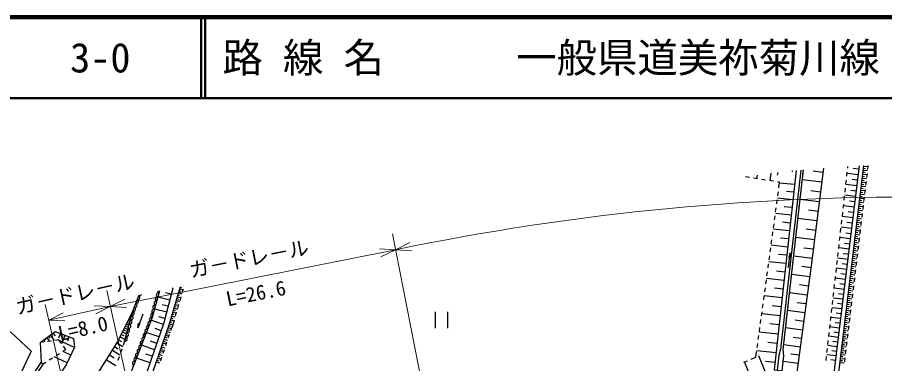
# Model space of a CAD drawing. Units: millimetres, scale not verified. Extents: x 40000 to 680000, y 20000 to 380000.
# Drawn here: x 154998 to 262328, y 337072 to 380000 of the extents above; entities that cross this region are included whole.
import ezdxf
from ezdxf.enums import TextEntityAlignment as Align

# ---------------------------------------------------------------- set-up
doc = ezdxf.new("R2010")
doc.units = ezdxf.units.MM
doc.header["$LTSCALE"] = 1000
for name, color, linetype, lineweight in [('S-BGD', 7, 'Continuous', 25), ('S-STR-HTXT', 7, 'Continuous', 13), ('S-TTL', 2, 'Continuous', 140), ('S-TTL-LINE', 7, 'Continuous', 50)]:
    doc.layers.add(name, color=color, linetype=linetype, lineweight=lineweight)
doc.layers.add('S-TTL-TXT', color=7, linetype='Continuous')
doc.styles.add('@ＭＳ ゴシック', font='')
doc.styles.add('ＭＳ ゴシック', font='')
doc.styles.get('@ＭＳ ゴシック').set_extended_font_data('@MS Gothic')
doc.styles.get('ＭＳ ゴシック').set_extended_font_data('MS Gothic')

msp = doc.modelspace()

# ---------------------------------------------------------------- linework, layer by layer
at = {"layer": 'S-BGD'}
for p, q in [((248259, 360668), (248107, 359749)), ((249102, 360770), (249045, 360421)), ((250841, 360951), (250948, 360934)), ((250948, 360934), (250965, 360964)), ((252208, 360497), (252263, 360994)), ((254697, 360771), (253477, 360924)), ((259189, 361596), (255618, 332591)), ((257653, 360307), (257709, 360804)), ((259053, 360492), (257693, 360660)), ((257765, 361301), (257791, 361528)), ((259138, 361179), (258451, 361264)), ((259665, 360814), (259913, 360784)), ((259695, 361062), (260191, 361002)), ((259725, 361310), (259973, 361281)), ((259755, 361559), (260251, 361499)), ((260147, 360632), (260087, 360135)), ((260266, 361625), (260206, 361128)), ((245590, 360149), (245096, 360227)), ((246577, 359992), (246084, 360070)), ((246561, 360456), (246486, 360006)), ((247565, 359835), (247071, 359914)), ((248553, 359679), (248059, 359757)), ((249335, 359555), (249047, 359601)), ((249243, 358878), (249335, 359555)), ((252096, 359504), (252152, 360001)), ((254544, 359551), (252135, 359853)), ((257541, 359314), (257597, 359810)), ((258969, 359812), (258289, 359896)), ((259516, 359573), (260012, 359513)), ((259546, 359821), (259794, 359791)), ((259575, 360069), (260072, 360010)), ((259605, 360318), (259853, 360288)), ((259635, 360566), (260132, 360506)), ((260027, 359639), (259968, 359142)), ((251167, 359260), (249319, 359462)), ((251985, 358510), (252040, 359007)), ((254393, 358346), (253188, 358498)), ((257429, 358320), (257485, 358817)), ((258886, 359132), (257540, 359298)), ((258803, 358459), (258130, 358542)), ((259396, 358580), (259893, 358520)), ((259426, 358828), (259674, 358798)), ((259456, 359076), (259952, 359017)), ((259486, 359325), (259734, 359295)), ((259908, 358646), (259848, 358150)), ((250961, 357368), (249067, 357574)), ((249109, 357887), (249176, 358382)), ((251064, 358313), (250163, 358411)), ((254242, 357142), (251864, 357440)), ((251873, 357516), (251929, 358013)), ((257317, 357326), (257373, 357823)), ((258720, 357786), (257388, 357950)), ((259277, 357587), (259773, 357528)), ((259307, 357835), (259555, 357806)), ((259337, 358084), (259833, 358024)), ((259367, 358332), (259615, 358302)), ((259789, 357653), (259729, 357157)), ((248840, 355905), (248907, 356400)), ((248975, 356896), (249042, 357391)), ((250858, 356421), (249911, 356524)), ((251761, 356522), (251817, 357019)), ((257205, 356332), (257261, 356829)), ((258556, 356454), (257237, 356616)), ((258638, 357120), (257972, 357202)), ((259128, 356346), (259376, 356316)), ((259158, 356594), (259654, 356535)), ((259187, 356843), (259436, 356813)), ((259217, 357091), (259714, 357031)), ((259247, 357339), (259495, 357309)), ((259669, 356660), (259609, 356164)), ((248706, 354914), (248773, 355409)), ((250755, 355473), (248810, 355685)), ((251650, 355529), (251706, 356026)), ((254092, 355954), (252904, 356103)), ((258393, 355135), (257088, 355296)), ((257093, 355339), (257149, 355836)), ((258475, 355795), (257815, 355876)), ((259008, 355353), (259257, 355323)), ((259038, 355602), (259535, 355542)), ((259068, 355850), (259316, 355820)), ((259098, 356098), (259594, 356038)), ((259550, 355667), (259490, 355171)), ((248571, 353923), (248638, 354419)), ((250649, 354501), (249677, 354607)), ((251538, 354535), (251594, 355032)), ((253943, 354765), (251597, 355059)), ((256981, 354345), (257037, 354842)), ((258313, 354483), (257660, 354563)), ((258889, 354360), (259137, 354331)), ((258919, 354609), (259415, 354549)), ((258949, 354857), (259197, 354827)), ((258979, 355105), (259475, 355045)), ((259430, 354675), (259371, 354178)), ((248437, 352932), (248504, 353428)), ((250543, 353529), (248547, 353746)), ((251427, 353541), (251482, 354038)), ((253796, 353592), (252623, 353739)), ((256869, 353351), (256925, 353848)), ((258233, 353830), (256941, 353989)), ((258153, 353184), (257507, 353264)), ((258740, 353119), (259236, 353060)), ((258770, 353368), (259018, 353338)), ((258799, 353616), (259296, 353556)), ((258829, 353864), (259078, 353834)), ((258859, 354112), (259356, 354053)), ((259311, 353682), (259251, 353185)), ((248302, 351941), (248369, 352437)), ((250434, 352531), (249436, 352640)), ((251204, 351554), (251259, 352051)), ((251315, 352547), (251371, 353044)), ((253649, 352419), (251333, 352709)), ((256757, 352358), (256813, 352854)), ((258074, 352538), (256795, 352696)), ((258620, 352127), (259117, 352067)), ((258650, 352375), (258898, 352345)), ((258680, 352623), (259176, 352563)), ((258710, 352871), (258958, 352841)), ((259192, 352689), (259132, 352192)), ((248168, 350950), (248235, 351446)), ((250325, 351533), (248277, 351756)), ((251092, 350560), (251148, 351057)), ((253504, 351261), (252346, 351406)), ((256645, 351364), (256701, 351861)), ((257916, 351259), (256651, 351415)), ((257995, 351899), (257356, 351977)), ((258501, 351134), (258997, 351074)), ((258531, 351382), (258779, 351352)), ((258561, 351630), (259057, 351570)), ((258591, 351878), (258839, 351848)), ((259072, 351696), (259013, 351200)), ((248033, 349959), (248100, 350455)), ((250214, 350509), (249190, 350621)), ((250419, 348989), (250621, 350802)), ((250621, 350802), (250462, 350235)), ((250652, 350213), (250462, 350235)), ((250621, 350802), (250476, 350233)), ((250621, 350802), (250490, 350231)), ((250621, 350802), (250503, 350230)), ((250621, 350802), (250515, 350229)), ((250621, 350802), (250532, 350227)), ((250621, 350802), (250549, 350225)), ((250621, 350802), (250573, 350222)), ((250621, 350802), (250584, 350221)), ((250621, 350802), (250597, 350219)), ((250621, 350802), (250610, 350218)), ((250621, 350802), (250619, 350217)), ((250621, 350802), (250652, 350213)), ((250621, 350802), (250643, 350214)), ((250621, 350802), (250631, 350216)), ((250980, 349566), (251036, 350063)), ((253358, 350103), (251073, 350390)), ((257760, 349994), (256508, 350148)), ((256533, 350370), (256589, 350867)), ((257838, 350627), (257206, 350705)), ((258382, 350141), (258878, 350081)), ((258411, 350389), (258660, 350359)), ((258441, 350637), (258938, 350578)), ((258471, 350885), (258719, 350856)), ((258953, 350703), (258893, 350207)), ((247899, 348969), (247966, 349464)), ((250102, 349485), (248000, 349714)), ((250869, 348572), (250925, 349069)), ((253213, 348961), (252071, 349114)), ((256309, 348383), (256365, 348880)), ((257606, 348741), (256366, 348894)), ((256421, 349377), (256477, 349873)), ((257683, 349368), (257057, 349445)), ((258232, 348900), (258481, 348870)), ((258262, 349148), (258759, 349088)), ((258292, 349396), (258540, 349366)), ((258322, 349644), (258818, 349585)), ((258352, 349893), (258600, 349863)), ((258833, 349710), (258774, 349214)), ((247764, 347978), (247831, 348473)), ((249988, 348433), (248936, 348548)), ((250757, 347579), (250813, 348076)), ((253060, 347819), (250818, 348120)), ((256197, 347389), (256253, 347886)), ((257530, 348121), (256910, 348198)), ((258113, 347907), (258361, 347877)), ((258143, 348155), (258639, 348095)), ((258173, 348403), (258421, 348374)), ((258203, 348652), (258699, 348592)), ((258714, 348717), (258654, 348221)), ((175606, 346708), (175621, 346704)), ((247630, 346987), (247697, 347482)), ((249873, 347382), (247715, 347617)), ((250646, 346585), (250701, 347082)), ((252909, 346699), (251788, 346849)), ((256085, 346395), (256141, 346892)), ((257454, 347501), (256226, 347652)), ((257378, 346888), (256764, 346963)), ((257994, 346914), (258242, 346884)), ((258023, 347162), (258520, 347103)), ((258053, 347411), (258302, 347381)), ((258083, 347659), (258580, 347599)), ((258475, 346732), (258416, 346235)), ((258595, 347725), (258535, 347228)), ((172527, 345898), (172585, 346108)), ((174060, 345675), (173322, 345866)), ((174251, 346413), (174194, 346428)), ((174887, 345616), (175079, 345560)), ((174957, 345856), (175341, 345744)), ((175027, 346096), (175219, 346040)), ((175097, 346336), (175481, 346224)), ((175167, 346576), (175359, 346520)), ((175509, 346319), (175369, 345839)), ((247495, 345996), (247562, 346491)), ((249756, 346303), (248677, 346421)), ((250534, 345591), (250590, 346088)), ((252759, 345578), (250566, 345872)), ((255973, 345402), (256029, 345899)), ((257302, 346274), (256088, 346424)), ((257228, 345667), (256620, 345742)), ((257844, 345673), (258341, 345613)), ((257874, 345921), (258122, 345891)), ((257904, 346169), (258400, 346110)), ((257934, 346418), (258182, 346388)), ((257964, 346666), (258460, 346606)), ((258356, 345739), (258296, 345243)), ((172260, 344934), (172393, 345416)), ((173869, 344938), (172369, 345326)), ((174607, 344656), (174799, 344600)), ((174677, 344896), (175061, 344784)), ((174747, 345136), (174939, 345080)), ((174817, 345376), (175201, 345264)), ((175229, 345359), (175089, 344879)), ((247361, 345005), (247428, 345500)), ((249638, 345224), (247423, 345465)), ((250423, 344597), (250478, 345094)), ((252612, 344481), (251515, 344628)), ((255860, 344408), (255917, 344905)), ((257153, 345060), (255951, 345208)), ((257079, 344458), (256478, 344532)), ((257725, 344680), (258221, 344620)), ((257755, 344928), (258003, 344899)), ((257785, 345177), (258281, 345117)), ((257815, 345425), (258063, 345395)), ((258237, 344746), (258177, 344250)), ((169288, 343588), (169109, 342927)), ((171669, 342804), (171859, 343488)), ((173480, 343437), (171954, 343832)), ((171993, 343970), (172126, 344452)), ((173675, 344187), (172924, 344382)), ((174257, 343456), (174641, 343344)), ((174327, 343696), (174519, 343640)), ((174397, 343936), (174781, 343824)), ((174467, 344176), (174659, 344120)), ((174537, 344416), (174921, 344304)), ((174949, 344399), (174809, 343919)), ((206722, 343482), (206722, 341482)), ((208222, 343482), (208222, 341482)), ((247092, 343023), (247159, 343518)), ((247226, 344014), (247293, 344509)), ((249517, 344117), (248410, 344237)), ((250311, 343604), (250367, 344100)), ((252465, 343385), (250319, 343673)), ((255748, 343414), (255804, 343911)), ((257005, 343857), (255815, 344004)), ((257606, 343687), (258102, 343628)), ((257635, 343936), (257884, 343906)), ((257665, 344184), (258162, 344124)), ((257695, 344432), (257943, 344402)), ((258117, 343753), (258057, 343257)), ((168710, 342414), (168939, 342301)), ((168820, 342638), (168935, 342582)), ((168978, 342444), (168847, 341962)), ((168931, 342862), (169072, 342793)), ((169041, 343087), (169112, 343052)), ((169151, 343311), (169205, 343284)), ((170539, 343228), (169894, 341522)), ((171494, 342348), (171669, 342804)), ((173068, 341916), (171534, 342450)), ((173283, 342674), (172520, 342872)), ((173977, 342496), (174361, 342384)), ((174047, 342736), (174239, 342680)), ((174117, 342976), (174501, 342864)), ((174389, 342479), (174182, 341772)), ((174187, 343216), (174379, 343160)), ((174669, 343439), (174529, 342959)), ((246957, 342032), (247024, 342528)), ((249397, 343009), (247123, 343257)), ((250199, 342610), (250255, 343107)), ((252321, 342312), (251248, 342456)), ((255636, 342421), (255692, 342917)), ((256858, 342667), (255681, 342812)), ((256932, 343262), (256337, 343336)), ((257456, 342446), (257705, 342416)), ((257486, 342694), (257983, 342635)), ((257516, 342943), (257764, 342913)), ((257546, 343191), (258042, 343131)), ((257576, 343439), (257824, 343409)), ((257998, 342760), (257938, 342264)), ((168269, 341516), (168673, 341317)), ((168379, 341741), (168581, 341641)), ((168489, 341965), (168806, 341809)), ((168717, 341479), (168586, 340997)), ((168600, 342189), (168758, 342111)), ((169894, 341522), (170010, 342100)), ((169894, 341522), (170019, 342097)), ((169894, 341522), (170030, 342093)), ((169894, 341522), (170041, 342088)), ((169894, 341522), (170050, 342085)), ((169894, 341522), (170062, 342080)), ((169894, 341522), (170074, 342076)), ((169894, 341522), (170085, 342072)), ((169894, 341522), (170107, 342064)), ((169894, 341522), (170123, 342057)), ((169894, 341522), (170139, 342051)), ((169894, 341522), (170150, 342047)), ((169894, 341522), (170163, 342042)), ((169894, 341522), (170176, 342037)), ((169894, 341522), (170189, 342032)), ((170010, 342100), (170189, 342032)), ((171137, 341414), (171316, 341881)), ((172801, 341149), (172034, 341416)), ((173679, 341541), (174056, 341410)), ((173761, 341777), (173950, 341712)), ((173837, 342015), (174221, 341904)), ((173907, 342255), (174099, 342200)), ((174182, 341772), (173969, 341159)), ((246823, 341041), (246890, 341537)), ((249273, 341872), (248136, 341996)), ((252177, 341239), (250077, 341521)), ((250088, 341616), (250144, 342113)), ((255524, 341427), (255580, 341924)), ((256713, 341490), (255548, 341633)), ((256786, 342079), (256197, 342151)), ((257337, 341453), (257585, 341424)), ((257367, 341702), (257863, 341642)), ((257397, 341950), (257645, 341920)), ((257427, 342198), (257923, 342138)), ((257878, 341768), (257819, 341271)), ((158640, 340278), (158962, 339843)), ((158857, 340439), (159018, 340222)), ((159075, 340600), (159571, 339930)), ((159410, 340849), (159658, 340513)), ((160318, 340801), (160101, 340239)), ((160880, 340584), (160474, 339534)), ((161405, 340382), (161202, 339857)), ((167715, 340390), (168339, 340084)), ((167868, 340702), (168180, 340549)), ((168022, 341014), (168524, 340767)), ((168145, 341265), (168396, 341142)), ((168455, 340514), (168276, 339853)), ((170779, 340480), (170958, 340947)), ((172534, 340382), (170952, 340932)), ((173268, 340361), (173457, 340295)), ((173350, 340597), (173728, 340465)), ((173432, 340833), (173621, 340767)), ((173514, 341069), (173892, 340938)), ((173597, 341305), (173785, 341239)), ((173805, 340687), (173641, 340215)), ((246688, 340050), (246755, 340546)), ((249149, 340736), (246816, 340990)), ((249976, 340622), (250032, 341119)), ((252036, 340189), (250986, 340330)), ((255412, 340433), (255468, 340930)), ((256570, 340324), (255416, 340466)), ((256642, 340907), (256059, 340979)), ((257218, 340461), (257466, 340431)), ((257247, 340709), (257744, 340649)), ((257277, 340957), (257526, 340927)), ((257307, 341205), (257804, 341146)), ((257759, 340775), (257699, 340278)), ((158240, 339741), (157836, 339683)), ((157836, 339683), (157930, 337221)), ((158238, 339981), (158399, 339763)), ((158439, 340129), (158519, 340021)), ((159230, 339881), (158735, 339811)), ((160130, 340009), (159725, 339952)), ((160407, 339627), (160130, 340009)), ((162059, 339067), (160167, 339958)), ((160978, 338841), (160701, 339223)), ((167039, 339188), (167495, 338903)), ((167324, 339644), (168039, 339197)), ((167529, 340012), (167907, 339826)), ((168276, 339853), (168092, 339342)), ((171984, 338800), (170353, 339368)), ((170421, 339546), (170600, 340013)), ((172259, 339591), (171468, 339866)), ((172857, 339180), (173235, 339049)), ((172939, 339416), (173128, 339351)), ((173021, 339652), (173399, 339521)), ((173104, 339888), (173293, 339823)), ((173186, 340125), (173564, 339993)), ((173476, 339743), (173312, 339270)), ((246554, 339059), (246621, 339555)), ((249022, 339569), (247855, 339696)), ((251895, 339139), (249841, 339415)), ((249865, 339629), (249921, 340125)), ((256428, 339170), (255286, 339311)), ((255300, 339439), (255356, 339936)), ((256499, 339747), (255922, 339818)), ((257068, 339220), (257565, 339160)), ((257098, 339468), (257346, 339438)), ((257128, 339716), (257625, 339656)), ((257158, 339964), (257406, 339934)), ((257188, 340212), (257684, 340153)), ((257640, 339782), (257580, 339285)), ((159789, 338082), (160210, 338351)), ((160632, 338620), (160978, 338841)), ((161613, 338121), (160668, 338566)), ((166390, 338150), (166972, 337786)), ((166754, 338732), (167666, 338161)), ((167922, 338872), (167752, 338401)), ((169706, 337678), (169885, 338145)), ((170064, 338612), (170243, 339079)), ((171700, 337985), (170885, 338269)), ((172529, 338236), (172906, 338104)), ((172611, 338472), (172800, 338406)), ((172693, 338708), (173071, 338576)), ((172775, 338944), (172964, 338878)), ((173148, 338798), (172983, 338326)), ((246394, 337887), (246486, 338564)), ((248895, 338402), (246500, 338663)), ((249774, 338823), (249809, 339132)), ((249852, 338052), (249774, 338823)), ((251757, 338112), (250730, 338250)), ((256287, 338028), (255157, 338167)), ((255188, 338446), (255244, 338943)), ((256357, 338599), (255786, 338669)), ((256949, 338227), (257445, 338167)), ((256979, 338475), (257227, 338445)), ((257009, 338723), (257505, 338663)), ((257039, 338971), (257287, 338941)), ((257520, 338789), (257461, 338293)), ((158179, 337054), (158525, 337275)), ((158946, 337544), (159367, 337813)), ((161168, 337175), (159557, 337934)), ((166026, 337568), (167189, 336841)), ((167583, 337931), (167413, 337461)), ((169348, 336745), (169527, 337211)), ((171417, 337170), (169735, 337755)), ((172200, 337291), (172578, 337160)), ((172282, 337527), (172471, 337462)), ((172364, 337763), (172742, 337632)), ((172446, 338000), (172635, 337934)), ((172819, 337854), (172655, 337381)), ((244887, 337240), (245346, 337437)), ((246400, 333844), (244994, 337286)), ((245806, 337634), (246394, 337887)), ((248771, 333081), (246746, 338038)), ((248764, 337205), (247567, 337335)), ((251619, 337085), (249766, 337334)), ((249771, 337372), (249852, 338052)), ((255076, 337452), (255132, 337949)), ((256218, 337463), (255652, 337533)), ((256830, 337234), (257326, 337174)), ((256859, 337482), (257108, 337452)), ((256889, 337730), (257386, 337671)), ((256919, 337978), (257167, 337949)), ((257401, 337796), (257341, 337300))]:
    msp.add_line(p, q, dxfattribs=at)
for points in [[(251357, 361005), (248667, 336308), (249014, 336269)], [(251950, 361067), (249456, 338859), (249237, 338126), (249014, 336269), (249630, 336195), (249852, 338052), (249774, 338823), (252275, 361101)], [(254764, 361309), (253246, 349206), (251348, 335067), (250030, 333176)], [(260604, 332330), (258261, 332282), (256305, 332870), (259762, 361623)], [(174258, 346440), (173140, 342123), (170275, 333888), (167623, 328492), (163797, 323128), (160844, 319839), (157621, 318496)], [(160606, 318238), (161432, 319215), (164367, 322721), (168226, 328132), (170922, 333618), (173801, 341893), (175181, 346624)], [(172585, 346108), (171669, 342804), (168637, 334888), (165676, 330154), (162361, 324930), (161010, 323469)], [(168276, 339853), (169288, 343588), (170055, 345605)], [(158194, 324504), (158370, 325585), (163802, 334014), (167433, 339818), (169288, 343588)], [(142189, 338459), (146766, 338876), (150989, 339924), (154166, 341002), (156717, 338614), (154257, 333410), (150821, 328171), (149233, 327368), (146363, 327068)], [(157836, 339683), (159679, 341048), (161931, 340179), (162074, 339099), (161059, 336943), (155466, 328767), (153518, 323885)], [(150268, 325849), (157930, 337221), (158179, 337054), (150567, 325755)]]:
    msp.add_lwpolyline(points, dxfattribs=at)
for centre, radius, start, end in [((170102, 345746), 256, 250.57274, 341.11637), ((172453, 345582), 263, 77.26969, 251.73495), ((172593, 346087), 263, 186.51965, 251.73495), ((169555, 344309), 256, 250.57274, 67.76962), ((169737, 344788), 256, 250.57274, 67.76962), ((169920, 345267), 256, 250.57274, 67.76962), ((172172, 344570), 263, 77.26969, 251.73495), ((172312, 345076), 263, 77.26969, 251.73495), ((169189, 343329), 278, 260.59442, 69.09533), ((169373, 343830), 256, 250.57274, 67.76962), ((171892, 343559), 263, 77.26969, 251.73495), ((172032, 344065), 263, 77.26969, 251.73495), ((168900, 342261), 278, 260.59442, 69.09533), ((169044, 342795), 278, 260.59442, 69.09533), ((171589, 342551), 265, 72.35985, 245.72665), ((171752, 343053), 263, 77.26969, 251.73495), ((168610, 341194), 278, 260.59442, 69.09533), ((168755, 341728), 278, 260.59442, 69.09533), ((171020, 341067), 265, 72.35985, 245.72665), ((171210, 341561), 265, 72.35985, 245.72665), ((171399, 342056), 265, 72.35985, 245.72665), ((168321, 340127), 278, 260.59442, 69.09533), ((168466, 340661), 278, 260.59442, 69.09533), ((170641, 340077), 265, 72.35985, 245.72665), ((170831, 340572), 265, 72.35985, 245.72665), ((170262, 339088), 265, 72.35985, 245.72665), ((170452, 339582), 265, 72.35985, 245.72665), ((169883, 338098), 265, 72.35985, 245.72665), ((170073, 338593), 265, 72.35985, 245.72665), ((169504, 337109), 265, 72.35985, 245.72665), ((169694, 337603), 265, 72.35985, 245.72665)]:
    msp.add_arc(centre, radius, start, end, dxfattribs=at)
at = {"layer": 'S-STR-HTXT'}
for p, q in [((208086, 319516), (201404, 353147)), ((203580, 352087), (201794, 351185)), ((201794, 351185), (166498, 344173)), ((201794, 351185), (199798, 351317)), ((200000, 350301), (201794, 351185)), ((201794, 351185), (203791, 351073)), ((173979, 311006), (166058, 346124)), ((168292, 345057), (166498, 344173)), ((166375, 309291), (158454, 344409)), ((166498, 344173), (158894, 342458)), ((166498, 344173), (164500, 344253)), ((164728, 343243), (166498, 344173)), ((166498, 344173), (168494, 344042)), ((160665, 343388), (158894, 342458)), ((158894, 342458), (160893, 342378))]:
    msp.add_line(p, q, dxfattribs=at)
msp.add_arc((265084, 47727), 309988, 76.46378, 101.78083, dxfattribs=at)
at = {"layer": 'S-TTL'}
msp.add_line((680000, 380000), (40000, 380000), dxfattribs=at)
at = {"layer": 'S-TTL-LINE'}
for p, q in [((177750, 380000), (177750, 370000)), ((178250, 380000), (178250, 370000)), ((40000, 370000), (680000, 370000))]:
    msp.add_line(p, q, dxfattribs=at)

# ---------------------------------------------------------------- texts
at = {"layer": 'S-STR-HTXT', "style": 'ＭＳ ゴシック'}
for rotation, p in [(11.237, (183951, 348660)), (12.71, (162476, 344291))]:
    msp.add_text('ガ－ドレ－ル', height=1833, rotation=rotation, dxfattribs=at).set_placement(p, align=Align.BOTTOM_CENTER)
at = {"layer": 'S-STR-HTXT', "style": '@ＭＳ ゴシック'}
for s, rotation, p in [('L=26.6', 11.237, (184341, 346698)), ('L=8.0', 12.71, (162916, 342340))]:
    msp.add_text(s, height=1833, rotation=rotation, dxfattribs=at).set_placement(p, align=Align.TOP_CENTER)
at = {"layer": 'S-TTL-TXT', "style": 'ＭＳ ゴシック'}
for s, p in [('3-0', (161521, 375000)), ('路 線 名', (180380, 375000)), ('一般県道美祢菊川線', (216734, 375000))]:
    msp.add_text(s, height=3666, dxfattribs=at).set_placement(p, align=Align.MIDDLE_LEFT)

doc.saveas('drawing.dxf')
